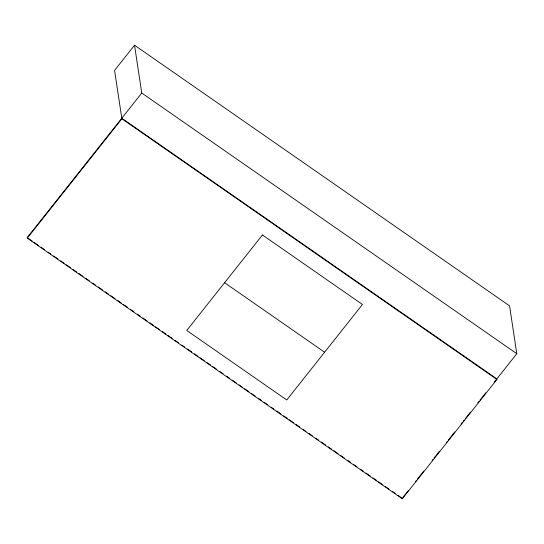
<?xml version="1.0" encoding="UTF-8"?>
<svg xmlns="http://www.w3.org/2000/svg" width="544" height="544" viewBox="0 0 544 544"><rect width="100%" height="100%" fill="white"/><g stroke="black" fill="none" stroke-linecap="round" stroke-linejoin="round"><path stroke-width="0.82" d="M134.531 45.206L114.566 70.394L121.883 118.769L496.917 379.433L402.315 498.794L27.282 238.136L27.2 237.599L141.766 93.044L134.531 45.206L509.565 305.864L516.8 353.709L494.204 382.214M27.282 238.136L121.883 118.769M402.757 497.597L408.537 490.307M415.371 481.685L416.425 480.359M417.472 479.033L423.783 471.077M432.188 460.462L433.242 459.136M434.289 457.81L439.545 451.18M446.379 442.558L447.433 441.232M448.48 439.906L454.791 431.95M461.094 423.994L462.148 422.668M463.196 421.342L464.25 420.016M465.297 418.683L470.553 412.053M477.911 402.771L478.965 401.445M480.019 400.119L485.799 392.822M141.766 93.044L516.8 353.709M121.802 118.238L496.835 378.896L496.917 379.433M224.597 282.717L324.605 352.226M28.594 238.571L32.082 240.992M34.17 242.447L38.352 245.351M41.14 247.289L44.628 249.716M48.11 252.137L50.898 254.075M53.686 256.013L57.875 258.917M60.663 260.855L64.144 263.282M66.239 264.731L70.421 267.641M73.209 269.579L76.69 272M78.785 273.455L82.967 276.359M85.755 278.297L89.243 280.724M92.725 283.145L95.513 285.083M98.301 287.021L102.483 289.925M105.271 291.863L108.759 294.29M110.854 295.739L115.036 298.649M117.824 300.587L121.305 303.008M123.4 304.463L127.582 307.367M130.37 309.305L133.851 311.732M137.34 314.153L140.128 316.091M142.916 318.029L147.098 320.933M149.886 322.871L153.374 325.298M155.462 326.747L159.644 329.657M162.432 331.595L165.92 334.016M168.014 335.471L172.196 338.375M174.984 340.313L178.466 342.74M181.954 345.161L184.742 347.099M187.53 349.037L191.712 351.941M194.5 353.879L197.989 356.306M200.076 357.755L204.258 360.665M207.046 362.603L210.535 365.024M212.622 366.479L216.804 369.383M219.592 371.321L223.081 373.748M226.569 376.169L229.357 378.107M232.145 380.045L236.327 382.949M239.115 384.887L242.597 387.314M244.691 388.763L248.873 391.673M251.661 393.611L255.15 396.032M258.631 398.453L261.419 400.391M264.207 402.329L267.696 404.756M271.177 407.177L273.965 409.115M276.753 411.053L280.942 413.957M283.73 415.895L287.212 418.322M289.306 419.771L293.488 422.681M296.276 424.619L299.758 427.04M303.246 429.461L306.034 431.399M308.822 433.337L312.31 435.764M315.792 438.185L318.58 440.123M321.368 442.061L325.55 444.965M328.338 446.903L331.826 449.33M333.921 450.779L338.103 453.689M340.891 455.627L344.372 458.048M347.861 460.469L350.649 462.407M353.437 464.345L356.918 466.772M360.407 469.193L363.195 471.131M365.983 473.069L370.165 475.973M372.953 477.911L376.441 480.338M378.529 481.787L382.711 484.697M385.499 486.635L388.987 489.056M392.476 491.477L395.264 493.415M398.052 495.353L401.533 497.78M402.234 498.263L402.315 498.794M262.432 234.974L186.755 330.466L286.763 399.969L362.447 304.484L262.432 234.974"/></g></svg>
